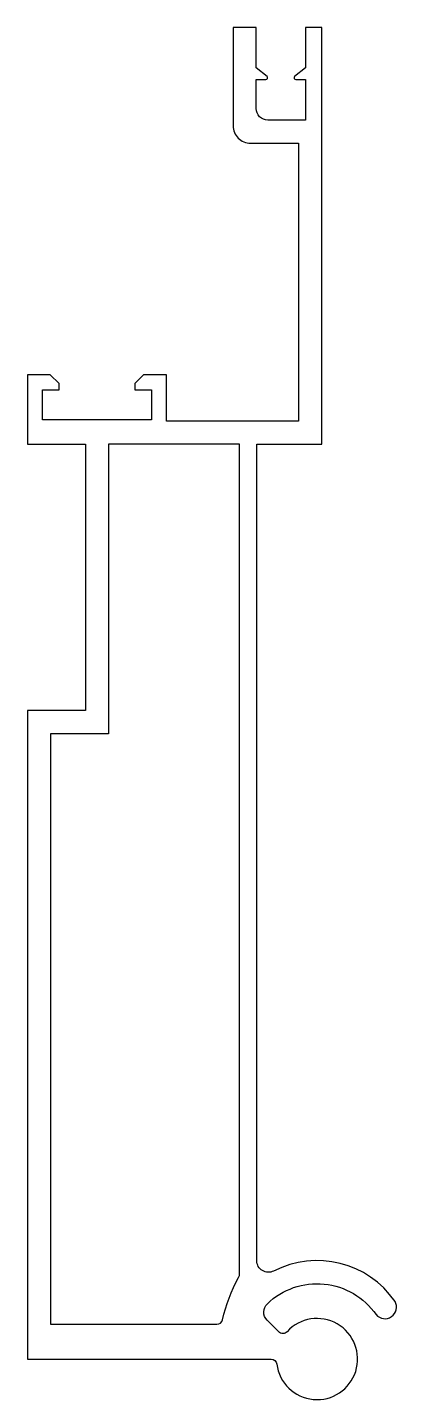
# Model space of a CAD drawing. Extents: x 97 to 129, y 75 to 193.
import ezdxf

# ---------------------------------------------------------------- set-up
doc = ezdxf.new("R2010")
doc.units = 0
doc.layers.get('0').update_dxf_attribs({"linetype": 'CONTINUOUS'})

msp = doc.modelspace()

# ---------------------------------------------------------------- linework, layer by layer
for points in [[(109.38, 163.3), (107.4, 163.3), (106.65, 162.55), (106.65, 162), (108.08, 162), (108.08, 159.4), (98.68, 159.4), (98.68, 162), (100.11, 162), (100.11, 162.55), (99.35, 163.3), (97.38, 163.3), (97.38, 157.3), (102.38, 157.3), (102.38, 134.3), (97.38, 134.3), (97.38, 78.3), (118.41, 78.3, -0.377964), (118.9, 77.86, 4.548759), (119.79, 80.66, -0.428941), (119.07, 80.65), (118.07, 81.65, -0.41923), (118.09, 83.08, -0.460757), (127.47, 82.14, 0.912736), (129.11, 83.28, 0.375752), (118.63, 85.9, -0.560961), (117.18, 86.78), (117.18, 157.3), (122.78, 157.3), (122.78, 193.3), (121.38, 193.3), (121.38, 189.8), (120.44, 189.07, 0.71211), (120.54, 188.8), (121.38, 188.8), (121.38, 185.3), (118.13, 185.3, -0.414214), (117.13, 186.3), (117.13, 188.8), (117.96, 188.8, 0.71211), (118.06, 189.07), (117.13, 189.8), (117.13, 193.3), (115.13, 193.3), (115.13, 184.8, 0.414214), (116.63, 183.3), (120.78, 183.3), (120.78, 159.3), (109.38, 159.3)], [(114.22, 81.69, -0.074632), (115.61, 85.34, 0.128741), (115.68, 85.59), (115.68, 157.3), (104.38, 157.3), (104.38, 132.3), (99.38, 132.3), (99.38, 81.3), (113.74, 81.3, 0.352788)]]:
    msp.add_lwpolyline(points, format="xyb", close=True)

doc.saveas('drawing.dxf')
